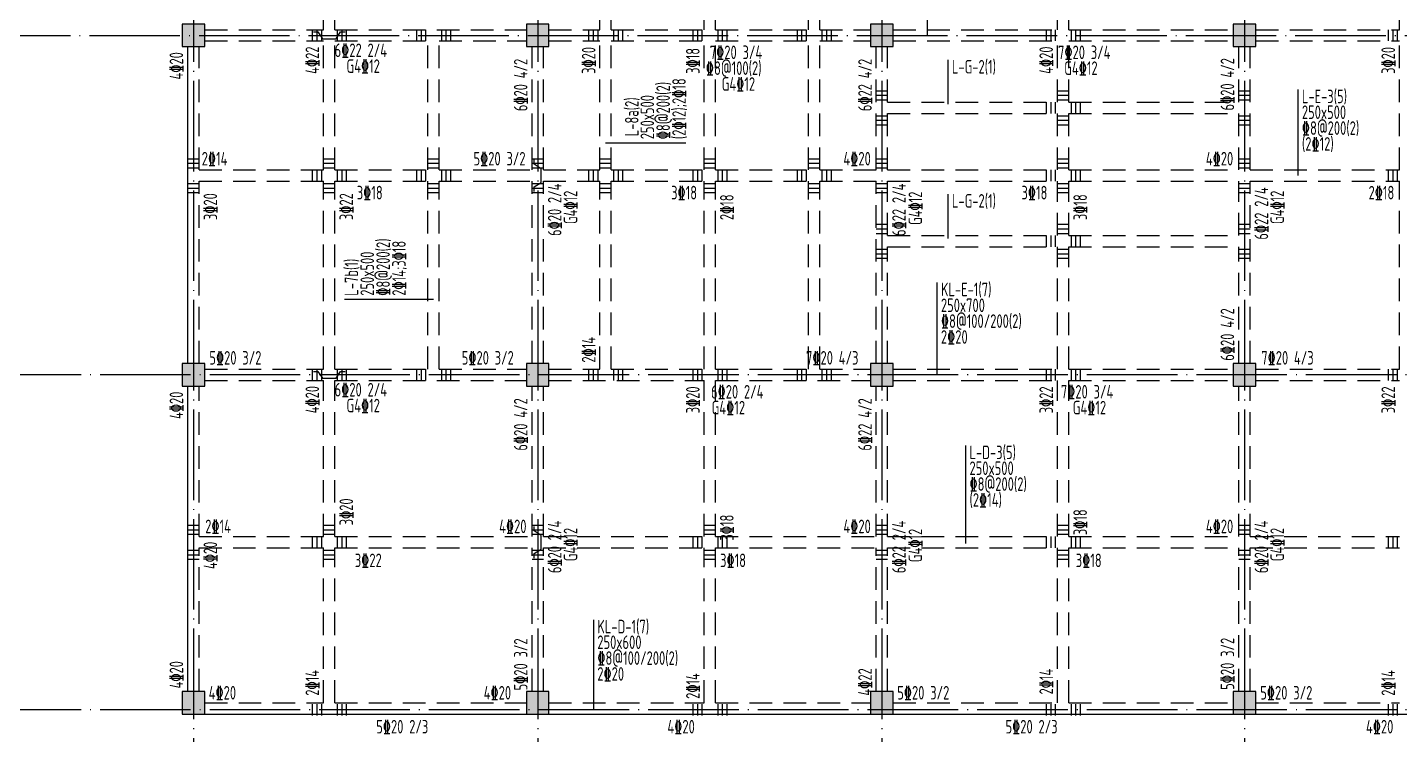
# Model space of a CAD drawing. Extents: x -21254 to 860439, y -324318 to 454338.
# Drawn here: x 446880 to 477168, y -30390 to -14766 of the extents above; entities that cross this region are included whole.
import ezdxf

# ---------------------------------------------------------------- set-up
doc = ezdxf.new("R2010")
doc.units = 0
doc.header["$LTSCALE"] = 1000
doc.header["$MEASUREMENT"] = 0
doc.linetypes.add('DASHED', pattern=[0.75, 0.5, -0.25])
doc.linetypes.add('DOTE', pattern=[2.42, 2, -0.2, 0.02, -0.2])
for name, color, linetype in [('BEAM_CONT', 4, 'CONTINUOUS'), ('BEAM_DASH', 144, 'DASHED'), ('COLU', 7, 'CONTINUOUS'), ('COLU_HATCH', 251, 'CONTINUOUS'), ('DOTE', 1, 'DOTE'), ('S_BEAMDIMLOCAL', 7, 'CONTINUOUS'), ('S_BEAMDIMLOCALVER', 7, 'CONTINUOUS'), ('S_BEAMDIMMASS', 2, 'CONTINUOUS'), ('S_BEAMDIMMASSVER', 2, 'CONTINUOUS'), ('S_SUBBEAMHANGER', 1, 'CONTINUOUS'), ('S_SUBBEAMHOOP', 1, 'CONTINUOUS')]:
    doc.layers.add(name, color=color, linetype=linetype)
doc.styles.add('BW_Rein', font='Tssdeng.shx', dxfattribs={"width": 0.7, "bigfont": 'hztxt.shx'})

msp = doc.modelspace()

# ---------------------------------------------------------------- hatches: boundary and pattern name
at = {"layer": 'COLU_HATCH'}
for points in [[(450792.798, -15190.958), (450792.798, -14690.958), (450292.798, -14690.958), (450292.798, -15190.958)], [(458392.798, -15190.958), (458392.798, -14690.958), (457892.798, -14690.958), (457892.798, -15190.958)], [(465992.798, -15190.958), (465992.798, -14690.958), (465492.798, -14690.958), (465492.798, -15190.958)], [(473992.798, -15190.958), (473992.798, -14690.958), (473492.798, -14690.958), (473492.798, -15190.958)], [(450792.798, -22690.958), (450792.798, -22190.958), (450292.798, -22190.958), (450292.798, -22690.958)], [(458392.798, -22690.958), (458392.798, -22190.958), (457892.798, -22190.958), (457892.798, -22690.958)], [(465992.798, -22690.958), (465992.798, -22190.958), (465492.798, -22190.958), (465492.798, -22690.958)], [(473992.798, -22690.958), (473992.798, -22190.958), (473492.798, -22190.958), (473492.798, -22690.958)], [(450792.798, -29940.958), (450792.798, -29440.958), (450292.798, -29440.958), (450292.798, -29940.958)], [(458392.798, -29940.958), (458392.798, -29440.958), (457892.798, -29440.958), (457892.798, -29940.958)], [(465992.798, -29940.958), (465992.798, -29440.958), (465492.798, -29440.958), (465492.798, -29940.958)], [(473992.798, -29940.958), (473992.798, -29440.958), (473492.798, -29440.958), (473492.798, -29940.958)]]:
    msp.add_hatch(color=256, dxfattribs=at).paths.add_polyline_path(points)

# ---------------------------------------------------------------- linework, layer by layer
at = {"layer": 'BEAM_CONT'}
for p, q in [((450417.798, -22190.958), (450417.798, -15190.958)), ((450417.798, -29440.958), (450417.798, -22690.958)), ((450792.798, -29940.958), (457892.798, -29940.958)), ((458392.798, -29940.958), (465492.798, -29940.958)), ((465992.798, -29940.958), (473492.798, -29940.958)), ((473992.798, -29940.958), (480592.798, -29940.958))]:
    msp.add_line(p, q, dxfattribs=at)
at = {"layer": 'BEAM_DASH'}
for p, q in [((453417.798, -14815.958), (453417.798, -10465.958)), ((453667.798, -14815.958), (453667.798, -10465.958)), ((459517.798, -14815.958), (459517.798, -10465.958)), ((459767.798, -14815.958), (459767.798, -10465.958)), ((461817.798, -14815.958), (461817.798, -10465.958)), ((462067.798, -14815.958), (462067.798, -10465.958)), ((464117.798, -14815.958), (464117.798, -10465.958)), ((464367.798, -14815.958), (464367.798, -10465.958)), ((469617.798, -14815.958), (469617.798, -10465.958)), ((469867.798, -14815.958), (469867.798, -10465.958)), ((477167.798, -14815.958), (477167.798, -10465.958)), ((450792.798, -14815.958), (453417.798, -14815.958)), ((453667.798, -14815.958), (457892.798, -14815.958)), ((458392.798, -14815.958), (459517.798, -14815.958)), ((459767.798, -14815.958), (461817.798, -14815.958)), ((462067.798, -14815.958), (464117.798, -14815.958)), ((464367.798, -14815.958), (465492.798, -14815.958)), ((465992.798, -14815.958), (469617.798, -14815.958)), ((469867.798, -14815.958), (473492.798, -14815.958)), ((473992.798, -14815.958), (477167.798, -14815.958)), ((450792.798, -15065.958), (453417.798, -15065.958)), ((453417.798, -17915.958), (453417.798, -15065.958)), ((453667.798, -17915.958), (453667.798, -15065.958)), ((453667.798, -15065.958), (455717.798, -15065.958)), ((455717.798, -17915.958), (455717.798, -15065.958)), ((455967.798, -15065.958), (457892.798, -15065.958)), ((455967.798, -17915.958), (455967.798, -15065.958)), ((458392.798, -15065.958), (459517.798, -15065.958)), ((459517.798, -17915.958), (459517.798, -15065.958)), ((459767.798, -15065.958), (461817.798, -15065.958)), ((459767.798, -17915.958), (459767.798, -15065.958)), ((461817.798, -17915.958), (461817.798, -15065.958)), ((462067.798, -15065.958), (464117.798, -15065.958)), ((462067.798, -17915.958), (462067.798, -15065.958)), ((464117.798, -17915.958), (464117.798, -15065.958)), ((464367.798, -15065.958), (465492.798, -15065.958)), ((464367.798, -17915.958), (464367.798, -15065.958)), ((465992.798, -15065.958), (469617.798, -15065.958)), ((469617.798, -16415.958), (469617.798, -15065.958)), ((469867.798, -15065.958), (473492.798, -15065.958)), ((469867.798, -16415.958), (469867.798, -15065.958)), ((473992.798, -15065.958), (477167.798, -15065.958)), ((477167.798, -17915.958), (477167.798, -15065.958)), ((450667.798, -17915.958), (450667.798, -15190.958)), ((458017.798, -17915.958), (458017.798, -15190.958)), ((458267.798, -17915.958), (458267.798, -15190.958)), ((465617.798, -17915.958), (465617.798, -15190.958)), ((465867.798, -16415.958), (465867.798, -15190.958)), ((473617.798, -16415.958), (473617.798, -15190.958)), ((473867.798, -17915.958), (473867.798, -15190.958)), ((465867.798, -16415.958), (469617.798, -16415.958)), ((469867.798, -16415.958), (473617.798, -16415.958)), ((465867.798, -16665.958), (469617.798, -16665.958)), ((465867.798, -17915.958), (465867.798, -16665.958)), ((469617.798, -17915.958), (469617.798, -16665.958)), ((469867.798, -16665.958), (473617.798, -16665.958)), ((469867.798, -17915.958), (469867.798, -16665.958)), ((473617.798, -17915.958), (473617.798, -16665.958)), ((450667.798, -17915.958), (453417.798, -17915.958)), ((450667.798, -18165.958), (453417.798, -18165.958)), ((450667.798, -22190.958), (450667.798, -18165.958)), ((453417.798, -22315.958), (453417.798, -18165.958)), ((453667.798, -17915.958), (455717.798, -17915.958)), ((453667.798, -18165.958), (455717.798, -18165.958)), ((453667.798, -22315.958), (453667.798, -18165.958)), ((455717.798, -22315.958), (455717.798, -18165.958)), ((455967.798, -17915.958), (458017.798, -17915.958)), ((455967.798, -18165.958), (458017.798, -18165.958)), ((455967.798, -22315.958), (455967.798, -18165.958)), ((458017.798, -22190.958), (458017.798, -18165.958)), ((458267.798, -17915.958), (459517.798, -17915.958)), ((458267.798, -18165.958), (459517.798, -18165.958)), ((458267.798, -22190.958), (458267.798, -18165.958)), ((459517.798, -22315.958), (459517.798, -18165.958)), ((459767.798, -17915.958), (461817.798, -17915.958)), ((459767.798, -18165.958), (461817.798, -18165.958)), ((459767.798, -22315.958), (459767.798, -18165.958)), ((461817.798, -22315.958), (461817.798, -18165.958)), ((462067.798, -17915.958), (464117.798, -17915.958)), ((462067.798, -18165.958), (464117.798, -18165.958)), ((462067.798, -22315.958), (462067.798, -18165.958)), ((464117.798, -22315.958), (464117.798, -18165.958)), ((464367.798, -17915.958), (465617.798, -17915.958)), ((464367.798, -22315.958), (464367.798, -18165.958)), ((464367.798, -18165.958), (465617.798, -18165.958)), ((465617.798, -22190.958), (465617.798, -18165.958)), ((465867.798, -17915.958), (469617.798, -17915.958)), ((465867.798, -18165.958), (469617.798, -18165.958)), ((465867.798, -19365.958), (465867.798, -18165.958)), ((469617.798, -19365.958), (469617.798, -18165.958)), ((469867.798, -17915.958), (473617.798, -17915.958)), ((469867.798, -19365.958), (469867.798, -18165.958)), ((469867.798, -18165.958), (473617.798, -18165.958)), ((473617.798, -19365.958), (473617.798, -18165.958)), ((473867.798, -17915.958), (477167.797, -17915.958)), ((473867.798, -18165.958), (477167.798, -18165.958)), ((473867.798, -22190.958), (473867.798, -18165.958)), ((477167.809, -22315.958), (477167.798, -18165.958)), ((465867.798, -19365.958), (469617.798, -19365.958)), ((469867.798, -19365.958), (473617.798, -19365.958)), ((465867.798, -19615.958), (469617.798, -19615.958)), ((465867.798, -22190.958), (465867.798, -19615.958)), ((469617.798, -22315.958), (469617.798, -19615.958)), ((469867.798, -19615.958), (473617.798, -19615.958)), ((469867.798, -22315.958), (469867.798, -19615.958)), ((473617.798, -22190.958), (473617.798, -19615.958)), ((450792.798, -22315.958), (453417.798, -22315.958)), ((453667.798, -22315.958), (455717.798, -22315.958)), ((455967.798, -22315.958), (457892.798, -22315.958)), ((458392.798, -22315.958), (459517.798, -22315.958)), ((459767.798, -22315.958), (461817.798, -22315.958)), ((462067.798, -22315.958), (464117.798, -22315.958)), ((464367.798, -22315.958), (465492.798, -22315.958)), ((465992.798, -22315.958), (469617.798, -22315.958)), ((469867.798, -22315.958), (473492.798, -22315.958)), ((473992.798, -22315.958), (477167.809, -22315.958)), ((450667.798, -26015.958), (450667.798, -22690.958)), ((450792.798, -22565.958), (453417.798, -22565.958)), ((453417.798, -26015.958), (453417.798, -22565.958)), ((453667.798, -26015.958), (453667.798, -22565.958)), ((453667.798, -22565.958), (457892.798, -22565.958)), ((458017.798, -26015.958), (458017.798, -22690.958)), ((458267.798, -26015.958), (458267.798, -22690.958)), ((458392.798, -22565.958), (461817.798, -22565.958)), ((461817.798, -26015.958), (461817.798, -22565.958)), ((462067.798, -22565.958), (465492.798, -22565.958)), ((462067.798, -26015.958), (462067.798, -22565.958)), ((465617.798, -26015.958), (465617.798, -22690.958)), ((465867.798, -26015.958), (465867.798, -22690.958)), ((465992.798, -22565.958), (469617.798, -22565.958)), ((469617.798, -26015.958), (469617.798, -22565.958)), ((469867.798, -22565.958), (473492.798, -22565.958)), ((469867.798, -26015.958), (469867.798, -22565.958)), ((473617.798, -26015.958), (473617.798, -22690.958)), ((473867.798, -26015.958), (473867.798, -22690.958)), ((473992.798, -22565.958), (477167.809, -22565.958)), ((450667.798, -26015.958), (453417.798, -26015.958)), ((453667.798, -26015.958), (458017.798, -26015.958)), ((458267.798, -26015.958), (461817.798, -26015.958)), ((462067.798, -26015.958), (465617.798, -26015.958)), ((465867.798, -26015.958), (469617.798, -26015.958)), ((469867.798, -26015.958), (473617.798, -26015.958)), ((473867.798, -26015.958), (477167.811, -26015.958)), ((450667.798, -26265.958), (453417.798, -26265.958)), ((450667.798, -29440.958), (450667.798, -26265.958)), ((453417.798, -29690.958), (453417.798, -26265.958)), ((453667.798, -26265.958), (458017.798, -26265.958)), ((453667.798, -29690.958), (453667.798, -26265.958)), ((458017.798, -29440.958), (458017.798, -26265.958)), ((458267.798, -26265.958), (461817.798, -26265.958)), ((458267.798, -29440.958), (458267.798, -26265.958)), ((461817.798, -29690.958), (461817.798, -26265.958)), ((462067.798, -26265.958), (465617.798, -26265.958)), ((462067.798, -29690.958), (462067.798, -26265.958)), ((465617.798, -29440.958), (465617.798, -26265.958)), ((465867.798, -26265.958), (469617.798, -26265.958)), ((465867.798, -29440.958), (465867.798, -26265.958)), ((469617.798, -29690.958), (469617.798, -26265.958)), ((469867.798, -26265.958), (473617.798, -26265.958)), ((469867.798, -29690.958), (469867.798, -26265.958)), ((473617.798, -29440.958), (473617.798, -26265.958)), ((473867.798, -26265.958), (477167.811, -26265.958)), ((473867.798, -29440.958), (473867.798, -26265.958)), ((450792.798, -29690.958), (453417.798, -29690.958)), ((453667.798, -29690.958), (457892.798, -29690.958)), ((458392.798, -29690.958), (461817.798, -29690.958)), ((462067.798, -29690.958), (465492.798, -29690.958)), ((465992.798, -29690.958), (469617.798, -29690.958)), ((469867.798, -29690.958), (473492.798, -29690.958)), ((473992.798, -29690.958), (477167.813, -29690.958))]:
    msp.add_line(p, q, dxfattribs=at)
at = {"layer": 'COLU'}
for points in [[(450792.798, -15190.958), (450792.798, -14690.958), (450292.798, -14690.958), (450292.798, -15190.958)], [(458392.798, -15190.958), (458392.798, -14690.958), (457892.798, -14690.958), (457892.798, -15190.958)], [(465992.798, -15190.958), (465992.798, -14690.958), (465492.798, -14690.958), (465492.798, -15190.958)], [(473992.798, -15190.958), (473992.798, -14690.958), (473492.798, -14690.958), (473492.798, -15190.958)], [(450792.798, -22690.958), (450792.798, -22190.958), (450292.798, -22190.958), (450292.798, -22690.958)], [(458392.798, -22690.958), (458392.798, -22190.958), (457892.798, -22190.958), (457892.798, -22690.958)], [(465992.798, -22690.958), (465992.798, -22190.958), (465492.798, -22190.958), (465492.798, -22690.958)], [(473992.798, -22690.958), (473992.798, -22190.958), (473492.798, -22190.958), (473492.798, -22690.958)], [(450792.798, -29940.958), (450792.798, -29440.958), (450292.798, -29440.958), (450292.798, -29940.958)], [(458392.798, -29940.958), (458392.798, -29440.958), (457892.798, -29440.958), (457892.798, -29940.958)], [(465992.798, -29940.958), (465992.798, -29440.958), (465492.798, -29440.958), (465492.798, -29940.958)], [(473992.798, -29940.958), (473992.798, -29440.958), (473492.798, -29440.958), (473492.798, -29940.958)]]:
    msp.add_lwpolyline(points, close=True, dxfattribs=at)
at = {"layer": 'DOTE', "linetype": 'DOTE'}
for p, q in [((450542.798, 3411.889), (450542.798, -53978.446)), ((458142.798, 3411.889), (458142.798, -53978.446)), ((465742.798, 3411.889), (465742.798, -53978.446)), ((473742.798, 3411.889), (473742.798, -53978.446)), ((409527.167, -14940.958), (489202.48, -14940.958)), ((489202.48, -22440.958), (409527.167, -22440.958)), ((489202.48, -29840.958), (409527.167, -29840.958))]:
    msp.add_line(p, q, dxfattribs=at)
at = {"layer": 'S_BEAMDIMMASS'}
for p, q in [((466746.443, -14940.958), (466746.443, -12942.727)), ((467206.03, -16463.071), (467206.03, -15485.074)), ((474931.888, -18040.958), (474931.888, -16139.764)), ((467206.03, -19426.094), (467206.03, -18448.096)), ((466964.295, -22440.958), (466964.295, -20405.203)), ((467594.351, -26165.958), (467594.351, -24005.185)), ((459379.462, -29840.958), (459379.462, -27854.938))]:
    msp.add_line(p, q, dxfattribs=at)
at = {"layer": 'S_BEAMDIMMASSVER'}
for p, q in [((459642.798, -17316.11), (461412.869, -17316.11)), ((455842.798, -20774.927), (453880.889, -20774.927))]:
    msp.add_line(p, q, dxfattribs=at)
at = {"layer": 'S_SUBBEAMHANGER'}
for p, q in [((453192.798, -14865.958), (453292.798, -14865.958)), ((453292.798, -14865.958), (453392.798, -15015.958)), ((453392.798, -15015.958), (453692.798, -15015.958)), ((453692.798, -15015.958), (453792.798, -14865.958)), ((453792.798, -14865.958), (453892.798, -14865.958)), ((458067.798, -17790.958), (458067.798, -17690.958)), ((458217.798, -17890.958), (458067.798, -17790.958)), ((458217.798, -18190.958), (458217.798, -17890.958)), ((458067.798, -18290.958), (458217.798, -18190.958)), ((458067.798, -18390.958), (458067.798, -18290.958)), ((453192.798, -22365.958), (453292.798, -22365.958)), ((453292.798, -22365.958), (453392.798, -22515.958)), ((453692.798, -22515.958), (453792.798, -22365.958)), ((453792.798, -22365.958), (453892.798, -22365.958)), ((453392.798, -22515.958), (453692.798, -22515.958)), ((458067.798, -25890.958), (458067.798, -25790.958)), ((458217.798, -25990.958), (458067.798, -25890.958)), ((458217.798, -26290.958), (458217.798, -25990.958)), ((458067.798, -26390.958), (458217.798, -26290.958)), ((458067.798, -26490.958), (458067.798, -26390.958))]:
    msp.add_line(p, q, dxfattribs=at)
at = {"layer": 'S_SUBBEAMHOOP'}
for p, q in [((453167.798, -14815.958), (453167.798, -15065.958)), ((453267.798, -14815.958), (453267.798, -15065.958)), ((453367.798, -14815.958), (453367.798, -15065.958)), ((453717.798, -14815.958), (453717.798, -15065.958)), ((453817.798, -14815.958), (453817.798, -15065.958)), ((453917.798, -14815.958), (453917.798, -15065.958)), ((455467.798, -14815.958), (455467.798, -15065.958)), ((455567.798, -14815.958), (455567.798, -15065.958)), ((455667.798, -14815.958), (455667.798, -15065.958)), ((456017.798, -14815.958), (456017.798, -15065.958)), ((456117.798, -14815.958), (456117.798, -15065.958)), ((456217.798, -14815.958), (456217.798, -15065.958)), ((459267.798, -14815.958), (459267.798, -15065.958)), ((459367.798, -14815.958), (459367.798, -15065.958)), ((459467.798, -14815.958), (459467.798, -15065.958)), ((459817.798, -14815.958), (459817.798, -15065.958)), ((459917.798, -14815.958), (459917.798, -15065.958)), ((460017.798, -14815.958), (460017.798, -15065.958)), ((461567.798, -14815.958), (461567.798, -15065.958)), ((461667.798, -14815.958), (461667.798, -15065.958)), ((461767.798, -14815.958), (461767.798, -15065.958)), ((462117.798, -14815.958), (462117.798, -15065.958)), ((462217.798, -14815.958), (462217.798, -15065.958)), ((462317.798, -14815.958), (462317.798, -15065.958)), ((463867.798, -14815.958), (463867.798, -15065.958)), ((463967.798, -14815.958), (463967.798, -15065.958)), ((464067.798, -14815.958), (464067.798, -15065.958)), ((464417.798, -14815.958), (464417.798, -15065.958)), ((464517.798, -14815.958), (464517.798, -15065.958)), ((464617.798, -14815.958), (464617.798, -15065.958)), ((469367.798, -14815.958), (469367.798, -15065.958)), ((469467.798, -14815.958), (469467.798, -15065.958)), ((469567.798, -14815.958), (469567.798, -15065.958)), ((469917.798, -14815.958), (469917.798, -15065.958)), ((470017.798, -14815.958), (470017.798, -15065.958)), ((470117.798, -14815.958), (470117.798, -15065.958)), ((476917.798, -14815.958), (476917.798, -15065.958)), ((477017.798, -14815.958), (477017.798, -15065.958)), ((477117.798, -14815.958), (477117.798, -15065.958)), ((465617.798, -16165.958), (465867.798, -16165.958)), ((465617.798, -16265.958), (465867.798, -16265.958)), ((469617.798, -16165.958), (469867.798, -16165.958)), ((469617.798, -16265.958), (469867.798, -16265.958)), ((473617.798, -16165.958), (473867.798, -16165.958)), ((473617.798, -16265.958), (473867.798, -16265.958)), ((465617.798, -16365.958), (465867.798, -16365.958)), ((469367.798, -16415.958), (469367.798, -16665.958)), ((469467.798, -16415.958), (469467.798, -16665.958)), ((469567.798, -16415.958), (469567.798, -16665.958)), ((469617.798, -16365.958), (469867.798, -16365.958)), ((469917.798, -16415.958), (469917.798, -16665.958)), ((470017.798, -16415.958), (470017.798, -16665.958)), ((470117.798, -16415.958), (470117.798, -16665.958)), ((473617.798, -16365.958), (473867.798, -16365.958)), ((465617.798, -16715.958), (465867.798, -16715.958)), ((465617.798, -16815.958), (465867.798, -16815.958)), ((465617.798, -16915.958), (465867.798, -16915.958)), ((469617.798, -16715.958), (469867.798, -16715.958)), ((469617.798, -16815.958), (469867.798, -16815.958)), ((469617.798, -16915.958), (469867.798, -16915.958)), ((473617.798, -16715.958), (473867.798, -16715.958)), ((473617.798, -16815.958), (473867.798, -16815.958)), ((473617.798, -16915.958), (473867.798, -16915.958)), ((450417.798, -17665.958), (450667.798, -17665.958)), ((450417.798, -17765.958), (450667.798, -17765.958)), ((450417.798, -17865.958), (450667.798, -17865.958)), ((453417.798, -17665.958), (453667.798, -17665.958)), ((453417.798, -17765.958), (453667.798, -17765.958)), ((453417.798, -17865.958), (453667.798, -17865.958)), ((455717.798, -17665.958), (455967.798, -17665.958)), ((455717.798, -17765.958), (455967.798, -17765.958)), ((455717.798, -17865.958), (455967.798, -17865.958)), ((458017.798, -17665.958), (458267.798, -17665.958)), ((458017.798, -17765.958), (458267.798, -17765.958)), ((458017.798, -17865.958), (458267.798, -17865.958)), ((459517.798, -17665.958), (459767.798, -17665.958)), ((459517.798, -17765.958), (459767.798, -17765.958)), ((459517.798, -17865.958), (459767.798, -17865.958)), ((461817.798, -17665.958), (462067.798, -17665.958)), ((461817.798, -17765.958), (462067.798, -17765.958)), ((461817.798, -17865.958), (462067.798, -17865.958)), ((464117.798, -17665.958), (464367.798, -17665.958)), ((464117.798, -17765.958), (464367.798, -17765.958)), ((464117.798, -17865.958), (464367.798, -17865.958)), ((465617.798, -17665.958), (465867.798, -17665.958)), ((465617.798, -17765.958), (465867.798, -17765.958)), ((465617.798, -17865.958), (465867.798, -17865.958)), ((469617.798, -17665.958), (469867.798, -17665.958)), ((469617.798, -17765.958), (469867.798, -17765.958)), ((469617.798, -17865.958), (469867.798, -17865.958)), ((473617.798, -17665.958), (473867.798, -17665.958)), ((473617.798, -17765.958), (473867.798, -17765.958)), ((473617.798, -17865.958), (473867.798, -17865.958)), ((453167.798, -17915.958), (453167.798, -18165.958)), ((453267.798, -17915.958), (453267.798, -18165.958)), ((453367.798, -17915.958), (453367.798, -18165.958)), ((453717.798, -17915.958), (453717.798, -18165.958)), ((453817.798, -17915.958), (453817.798, -18165.958)), ((453917.798, -17915.958), (453917.798, -18165.958)), ((455467.798, -17915.958), (455467.798, -18165.958)), ((455567.798, -17915.958), (455567.798, -18165.958)), ((455667.798, -17915.958), (455667.798, -18165.958)), ((456017.798, -17915.958), (456017.798, -18165.958)), ((456117.798, -17915.958), (456117.798, -18165.958)), ((456217.798, -17915.958), (456217.798, -18165.958)), ((459267.798, -17915.958), (459267.798, -18165.958)), ((459367.798, -17915.958), (459367.798, -18165.958)), ((459467.798, -17915.958), (459467.798, -18165.958)), ((459817.798, -17915.958), (459817.798, -18165.958)), ((459917.798, -17915.958), (459917.798, -18165.958)), ((460017.798, -17915.958), (460017.798, -18165.958)), ((461567.798, -17915.958), (461567.798, -18165.958)), ((461667.798, -17915.958), (461667.798, -18165.958)), ((461767.798, -17915.958), (461767.798, -18165.958)), ((462117.798, -17915.958), (462117.798, -18165.958)), ((462217.798, -17915.958), (462217.798, -18165.958)), ((462317.798, -17915.958), (462317.798, -18165.958)), ((463867.798, -17915.958), (463867.798, -18165.958)), ((463967.798, -17915.958), (463967.798, -18165.958)), ((464067.798, -17915.958), (464067.798, -18165.958)), ((464417.798, -17915.958), (464417.798, -18165.958)), ((464517.798, -17915.958), (464517.798, -18165.958)), ((464617.798, -17915.958), (464617.798, -18165.958)), ((469367.798, -17915.958), (469367.798, -18165.958)), ((469467.798, -17915.958), (469467.798, -18165.958)), ((469567.798, -17915.958), (469567.798, -18165.958)), ((469917.798, -17915.958), (469917.798, -18165.958)), ((470017.798, -17915.958), (470017.798, -18165.958)), ((470117.798, -17915.958), (470117.798, -18165.958)), ((476917.798, -17915.958), (476917.798, -18165.958)), ((477017.798, -17915.958), (477017.798, -18165.958)), ((477117.798, -17915.958), (477117.798, -18165.958)), ((450417.798, -18215.958), (450667.798, -18215.958)), ((450417.798, -18315.958), (450667.798, -18315.958)), ((450417.798, -18415.958), (450667.798, -18415.958)), ((453417.798, -18215.958), (453667.798, -18215.958)), ((453417.798, -18315.958), (453667.798, -18315.958)), ((453417.798, -18415.958), (453667.798, -18415.958)), ((455717.798, -18215.958), (455967.798, -18215.958)), ((455717.798, -18315.958), (455967.798, -18315.958)), ((455717.798, -18415.958), (455967.798, -18415.958)), ((458017.798, -18215.958), (458267.798, -18215.958)), ((458017.798, -18315.958), (458267.798, -18315.958)), ((458017.798, -18415.958), (458267.798, -18415.958)), ((459517.798, -18215.958), (459767.798, -18215.958)), ((459517.798, -18315.958), (459767.798, -18315.958)), ((459517.798, -18415.958), (459767.798, -18415.958)), ((461817.798, -18215.958), (462067.798, -18215.958)), ((461817.798, -18315.958), (462067.798, -18315.958)), ((461817.798, -18415.958), (462067.798, -18415.958)), ((464117.798, -18215.958), (464367.798, -18215.958)), ((464117.798, -18315.958), (464367.798, -18315.958)), ((464117.798, -18415.958), (464367.798, -18415.958)), ((465617.798, -18215.958), (465867.798, -18215.958)), ((465617.798, -18315.958), (465867.798, -18315.958)), ((465617.798, -18415.958), (465867.798, -18415.958)), ((469617.798, -18215.958), (469867.798, -18215.958)), ((469617.798, -18315.958), (469867.798, -18315.958)), ((469617.798, -18415.958), (469867.798, -18415.958)), ((473617.798, -18215.958), (473867.798, -18215.958)), ((473617.798, -18315.958), (473867.798, -18315.958)), ((473617.798, -18415.958), (473867.798, -18415.958)), ((465617.798, -19115.958), (465867.798, -19115.958)), ((465617.798, -19215.958), (465867.798, -19215.958)), ((465617.798, -19315.958), (465867.798, -19315.958)), ((469367.798, -19365.958), (469367.798, -19615.958)), ((469467.798, -19365.958), (469467.798, -19615.958)), ((469567.798, -19365.958), (469567.798, -19615.958)), ((469617.798, -19115.958), (469867.798, -19115.958)), ((469617.798, -19215.958), (469867.798, -19215.958)), ((469617.798, -19315.958), (469867.798, -19315.958)), ((469917.798, -19365.958), (469917.798, -19615.958)), ((470017.798, -19365.958), (470017.798, -19615.958)), ((470117.798, -19365.958), (470117.798, -19615.958)), ((473617.798, -19115.958), (473867.798, -19115.958)), ((473617.798, -19215.958), (473867.798, -19215.958)), ((473617.798, -19315.958), (473867.798, -19315.958)), ((465617.798, -19665.958), (465867.798, -19665.958)), ((469617.798, -19665.958), (469867.798, -19665.958)), ((473617.798, -19665.958), (473867.798, -19665.958)), ((465617.798, -19765.958), (465867.798, -19765.958)), ((465617.798, -19865.958), (465867.798, -19865.958)), ((469617.798, -19765.958), (469867.798, -19765.958)), ((469617.798, -19865.958), (469867.798, -19865.958)), ((473617.798, -19765.958), (473867.798, -19765.958)), ((473617.798, -19865.958), (473867.798, -19865.958)), ((453167.798, -22315.958), (453167.798, -22565.958)), ((453267.798, -22315.958), (453267.798, -22565.958)), ((453367.798, -22315.958), (453367.798, -22565.958)), ((453717.798, -22315.958), (453717.798, -22565.958)), ((453817.798, -22315.958), (453817.798, -22565.958)), ((453917.798, -22315.958), (453917.798, -22565.958)), ((455467.798, -22315.958), (455467.798, -22565.958)), ((455567.798, -22315.958), (455567.798, -22565.958)), ((455667.798, -22315.958), (455667.798, -22565.958)), ((456017.798, -22315.958), (456017.798, -22565.958)), ((456117.798, -22315.958), (456117.798, -22565.958)), ((456217.798, -22315.958), (456217.798, -22565.958)), ((459267.798, -22315.958), (459267.798, -22565.958)), ((459367.798, -22315.958), (459367.798, -22565.958)), ((459467.798, -22315.958), (459467.798, -22565.958)), ((459817.798, -22315.958), (459817.798, -22565.958)), ((459917.798, -22315.958), (459917.798, -22565.958)), ((460017.798, -22315.958), (460017.798, -22565.958)), ((461567.798, -22315.958), (461567.798, -22565.958)), ((461667.798, -22315.958), (461667.798, -22565.958)), ((461767.798, -22315.958), (461767.798, -22565.958)), ((462117.798, -22315.958), (462117.798, -22565.958)), ((462217.798, -22315.958), (462217.798, -22565.958)), ((462317.798, -22315.958), (462317.798, -22565.958)), ((463867.798, -22315.958), (463867.798, -22565.958)), ((463967.798, -22315.958), (463967.798, -22565.958)), ((464067.798, -22315.958), (464067.798, -22565.958)), ((464417.798, -22315.958), (464417.798, -22565.958)), ((464517.798, -22315.958), (464517.798, -22565.958)), ((464617.798, -22315.958), (464617.798, -22565.958)), ((469367.798, -22315.958), (469367.798, -22565.958)), ((469467.798, -22315.958), (469467.798, -22565.958)), ((469567.798, -22315.958), (469567.798, -22565.958)), ((469917.798, -22315.958), (469917.798, -22565.958)), ((470017.798, -22315.958), (470017.798, -22565.958)), ((470117.798, -22315.958), (470117.798, -22565.958)), ((476917.809, -22315.958), (476917.809, -22565.958)), ((477017.809, -22315.958), (477017.809, -22565.958)), ((477117.809, -22315.958), (477117.809, -22565.958)), ((450417.798, -25765.958), (450667.798, -25765.958)), ((450417.798, -25865.958), (450667.798, -25865.958)), ((450417.798, -25965.958), (450667.798, -25965.958)), ((453167.798, -26015.958), (453167.798, -26265.958)), ((453267.798, -26015.958), (453267.798, -26265.958)), ((453367.798, -26015.958), (453367.798, -26265.958)), ((453417.798, -25765.958), (453667.798, -25765.958)), ((453417.798, -25865.958), (453667.798, -25865.958)), ((453417.798, -25965.958), (453667.798, -25965.958)), ((453717.798, -26015.958), (453717.798, -26265.958)), ((453817.798, -26015.958), (453817.798, -26265.958)), ((453917.798, -26015.958), (453917.798, -26265.958)), ((458017.798, -25765.958), (458267.798, -25765.958)), ((458017.798, -25865.958), (458267.798, -25865.958)), ((458017.798, -25965.958), (458267.798, -25965.958)), ((461567.798, -26015.958), (461567.798, -26265.958)), ((461667.798, -26015.958), (461667.798, -26265.958)), ((461767.798, -26015.958), (461767.798, -26265.958)), ((461817.798, -25765.958), (462067.798, -25765.958)), ((461817.798, -25865.958), (462067.798, -25865.958)), ((461817.798, -25965.958), (462067.798, -25965.958)), ((462117.798, -26015.958), (462117.798, -26265.958)), ((462217.798, -26015.958), (462217.798, -26265.958)), ((462317.798, -26015.958), (462317.798, -26265.958)), ((465617.798, -25765.958), (465867.798, -25765.958)), ((465617.798, -25865.958), (465867.798, -25865.958)), ((465617.798, -25965.958), (465867.798, -25965.958)), ((469367.798, -26015.958), (469367.798, -26265.958)), ((469467.798, -26015.958), (469467.798, -26265.958)), ((469567.798, -26015.958), (469567.798, -26265.958)), ((469617.798, -25765.958), (469867.798, -25765.958)), ((469617.798, -25865.958), (469867.798, -25865.958)), ((469617.798, -25965.958), (469867.798, -25965.958)), ((469917.798, -26015.958), (469917.798, -26265.958)), ((470017.798, -26015.958), (470017.798, -26265.958)), ((470117.798, -26015.958), (470117.798, -26265.958)), ((473617.798, -25765.958), (473867.798, -25765.958)), ((473617.798, -25865.958), (473867.798, -25865.958)), ((473617.798, -25965.958), (473867.798, -25965.958)), ((476917.811, -26015.958), (476917.811, -26265.958)), ((477017.811, -26015.958), (477017.811, -26265.958)), ((477117.811, -26015.958), (477117.811, -26265.958)), ((450417.798, -26315.958), (450667.798, -26315.958)), ((453417.798, -26315.958), (453667.798, -26315.958)), ((458017.798, -26315.958), (458267.798, -26315.958)), ((461817.798, -26315.958), (462067.798, -26315.958)), ((465617.798, -26315.958), (465867.798, -26315.958)), ((469617.798, -26315.958), (469867.798, -26315.958)), ((473617.798, -26315.958), (473867.798, -26315.958)), ((450417.798, -26415.958), (450667.798, -26415.958)), ((450417.798, -26515.958), (450667.798, -26515.958)), ((453417.798, -26415.958), (453667.798, -26415.958)), ((453417.798, -26515.958), (453667.798, -26515.958)), ((458017.798, -26415.958), (458267.798, -26415.958)), ((458017.798, -26515.958), (458267.798, -26515.958)), ((461817.798, -26415.958), (462067.798, -26415.958)), ((461817.798, -26515.958), (462067.798, -26515.958)), ((465617.798, -26415.958), (465867.798, -26415.958)), ((465617.798, -26515.958), (465867.798, -26515.958)), ((469617.798, -26415.958), (469867.798, -26415.958)), ((469617.798, -26515.958), (469867.798, -26515.958)), ((473617.798, -26415.958), (473867.798, -26415.958)), ((473617.798, -26515.958), (473867.798, -26515.958)), ((453167.798, -29715.958), (453167.798, -29965.958)), ((453267.798, -29715.958), (453267.798, -29965.958)), ((453367.798, -29715.958), (453367.798, -29965.958)), ((453717.798, -29715.958), (453717.798, -29965.958)), ((453817.798, -29715.958), (453817.798, -29965.958)), ((453917.798, -29715.958), (453917.798, -29965.958)), ((461567.798, -29715.958), (461567.798, -29965.958)), ((461667.798, -29715.958), (461667.798, -29965.958)), ((461767.798, -29715.958), (461767.798, -29965.958)), ((462117.798, -29715.958), (462117.798, -29965.958)), ((462217.798, -29715.958), (462217.798, -29965.958)), ((462317.798, -29715.958), (462317.798, -29965.958)), ((469367.798, -29715.958), (469367.798, -29965.958)), ((469467.798, -29715.958), (469467.798, -29965.958)), ((469567.798, -29715.958), (469567.798, -29965.958)), ((469917.798, -29715.958), (469917.798, -29965.958)), ((470017.798, -29715.958), (470017.798, -29965.958)), ((470117.798, -29715.958), (470117.798, -29965.958)), ((476917.813, -29715.958), (476917.813, -29965.958)), ((477017.813, -29715.958), (477017.813, -29965.958)), ((477117.813, -29715.958), (477117.813, -29965.958))]:
    msp.add_line(p, q, dxfattribs=at)

# ---------------------------------------------------------------- texts
at = {"layer": 'S_BEAMDIMLOCAL', "style": 'BW_Rein', "width": 0.7}
for s, p in [('6%%13222 2/4', (453660.298, -15420.958)), ('7%%13220 3/4', (461942.761, -15465.958)), ('7%%13220 3/4', (469629.722, -15465.958)), ('G4%%13212', (453922.798, -15770.958)), ('%%1328@100(2)', (461855.261, -15815.958)), ('G4%%13212', (469765.68, -15815.958)), ('G4%%13212', (462205.261, -16165.958)), ('2%%13214', (450727.173, -17815.958)), ('5%%13220 3/2', (456725.821, -17815.958)), ('4%%13220', (464891.548, -17815.958)), ('4%%13220', (472891.548, -17815.958)), ('3%%13218', (454150.158, -18565.958)), ('3%%13218', (461088.946, -18565.958)), ('3%%13218', (468821.964, -18565.958)), ('2%%13218', (476483.501, -18565.958)), ('5%%13220 3/2', (450895.57, -22215.958)), ('5%%13220 3/2', (456466.548, -22215.958)), ('7%%13220 4/3', (464066.548, -22215.958)), ('7%%13220 4/3', (474115.068, -22215.958)), ('6%%13220 2/4', (453660.298, -22920.958)), ('6%%13220 2/4', (461969.209, -22965.958)), ('7%%13220 3/4', (469691.337, -22965.958)), ('G4%%13212', (453922.798, -23270.958)), ('G4%%13212', (461983.144, -23315.958)), ('G4%%13212', (469953.837, -23315.958)), ('2%%13214', (450804.348, -25940.958)), ('4%%13220', (457291.548, -25940.958)), ('4%%13220', (464891.548, -25940.958)), ('4%%13220', (472891.548, -25940.958)), ('3%%13222', (454106.589, -26690.958)), ('3%%13218', (462169.194, -26690.958)), ('3%%13218', (470020.197, -26690.958)), ('4%%13220', (450880.801, -29615.958)), ('4%%13220', (456951.687, -29615.958)), ('5%%13220 3/2', (466080.022, -29615.958)), ('5%%13220 3/2', (474093.396, -29615.958)), ('5%%13220 2/3', (454579.15, -30365.958)), ('4%%13220', (461006.808, -30365.958)), ('5%%13220 2/3', (468470.148, -30365.958)), ('4%%13220', (476426.833, -30365.958))]:
    msp.add_text(s, height=300, dxfattribs=at).set_placement(p)
at = {"layer": 'S_BEAMDIMLOCALVER', "style": 'BW_Rein', "width": 0.7}
for s, p in [('4%%13220', (450317.798, -15917.208)), ('4%%13222', (453317.798, -15792.208)), ('3%%13220', (459417.798, -15792.208)), ('3%%13218', (461717.798, -15792.208)), ('4%%13220', (469517.798, -15792.208)), ('3%%13220', (477067.798, -15792.208)), ('6%%13220 4/2', (457917.798, -16617.208)), ('6%%13222 4/2', (465517.798, -16617.208)), ('6%%13220 4/2', (473517.798, -16601.996)), ('3%%13220', (451067.798, -19023.458)), ('3%%13222', (454067.798, -19023.458)), ('6%%13220 2/4', (458667.798, -19373.458)), ('G4%%13212', (459017.798, -19110.958)), ('6%%13222 2/4', (466267.798, -19373.458)), ('G4%%13212', (466629.946, -19131.464)), ('3%%13218', (470267.798, -19023.458)), ('6%%13222 2/4', (474267.798, -19455.161)), ('G4%%13212', (474617.798, -19110.958)), ('2%%13218', (462467.798, -19023.458)), ('6%%13220 4/2', (473517.798, -22129.708)), ('2%%13214', (459417.798, -22172.357)), ('4%%13220', (453317.798, -23292.208)), ('3%%13220', (461717.798, -23292.208)), ('3%%13222', (469517.798, -23292.208)), ('3%%13222', (477067.81, -23292.208)), ('4%%13220', (450317.798, -23417.208)), ('6%%13220 4/2', (457917.798, -24117.208)), ('6%%13222 4/2', (465517.798, -24117.208)), ('3%%13220', (454067.798, -25767.177)), ('3%%13218', (470267.798, -25984.127)), ('6%%13220 2/4', (458667.798, -26823.458)), ('3%%13218', (462467.798, -26103.561)), ('6%%13222 2/4', (466267.798, -26823.458)), ('6%%13220 2/4', (474267.798, -26823.458)), ('G4%%13212', (459017.798, -26560.958)), ('G4%%13212', (466629.946, -26581.464)), ('G4%%13212', (474617.798, -26560.958)), ('4%%13220', (451067.798, -26733.245)), ('5%%13220 3/2', (457917.798, -29414.887)), ('5%%13220 3/2', (473517.798, -29401.488)), ('4%%13220', (450317.798, -29371.543)), ('2%%13214', (453317.798, -29531.585)), ('2%%13214', (461717.798, -29601.225)), ('4%%13222', (465517.798, -29529.708)), ('2%%13214', (469517.798, -29503.93)), ('2%%13214', (477067.81, -29533.966))]:
    msp.add_text(s, height=300, rotation=90, dxfattribs=at).set_placement(p)
at = {"layer": 'S_BEAMDIMMASS', "color": 6, "style": 'BW_Rein', "width": 0.7}
for p in [(467286.03, -15785.074), (467286.03, -18748.096)]:
    msp.add_text('L-G-2(1)', height=300, rotation=360, dxfattribs=at).set_placement(p)
for s, p in [('L-E-3(5)', (475011.888, -16439.764)), ('KL-E-1(7)', (467044.295, -20705.203)), ('L-D-3(5)', (467674.351, -24305.185)), ('KL-D-1(7)', (459459.462, -28154.938))]:
    msp.add_text(s, height=300, dxfattribs=at).set_placement(p)
at = {"layer": 'S_BEAMDIMMASS', "style": 'BW_Rein', "width": 0.7}
for s, p in [('250x500', (475011.888, -16789.764)), ('%%1328@200(2)', (475011.888, -17139.764)), ('(2%%13212)', (475011.888, -17489.764)), ('250x700', (467044.295, -21055.203)), ('%%1328@100/200(2)', (467044.295, -21405.203)), ('2%%13220', (467044.295, -21755.203)), ('250x500', (467674.351, -24655.185)), ('%%1328@200(2)', (467674.351, -25005.185)), ('(2%%13214)', (467674.351, -25355.185)), ('250x600', (459459.462, -28499.99)), ('%%1328@100/200(2)', (459459.462, -28849.99)), ('2%%13220', (459459.462, -29199.99))]:
    msp.add_text(s, height=300, dxfattribs=at).set_placement(p)
at = {"layer": 'S_BEAMDIMMASSVER', "style": 'BW_Rein', "width": 0.7}
for s, p in [('%%1328@200(2)', (461062.869, -17236.11)), ('(2%%13212);2%%13218', (461412.869, -17236.11)), ('250x500', (460712.869, -17236.11)), ('%%1328@200(2)', (454880.889, -20694.927)), ('2%%13214;3%%13218', (455230.889, -20694.927)), ('250x500', (454530.889, -20694.927))]:
    msp.add_text(s, height=300, rotation=90, dxfattribs=at).set_placement(p)
at = {"layer": 'S_BEAMDIMMASSVER', "color": 6, "style": 'BW_Rein', "width": 0.7}
for s, p in [('L-8a(2)', (460368.89, -17171.14)), ('L-7b(1)', (454180.889, -20694.927))]:
    msp.add_text(s, height=300, rotation=90, dxfattribs=at).set_placement(p)

doc.saveas('drawing.dxf')
